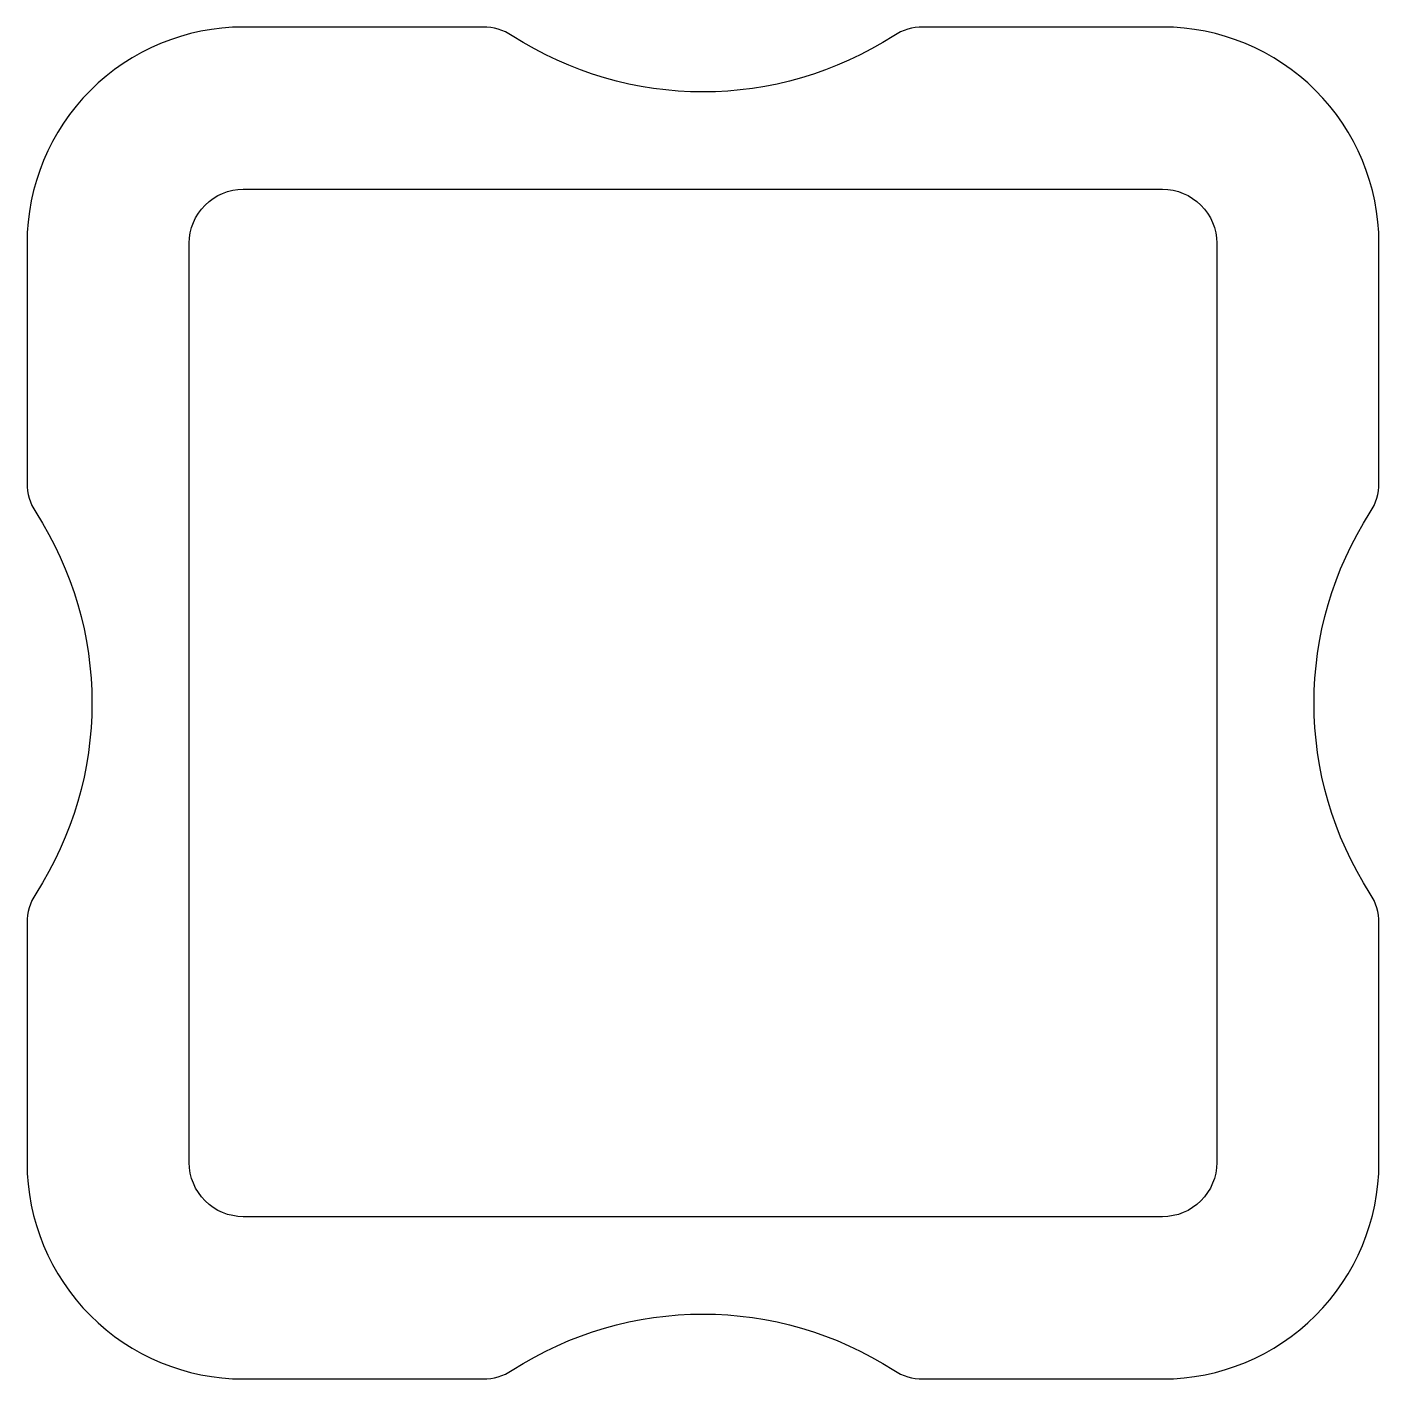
# Model space of a CAD drawing. Extents: x 163.5 to 188.5, y 212 to 237.
import ezdxf

# ---------------------------------------------------------------- set-up
doc = ezdxf.new("R2010")
doc.units = 0
doc.layers.get('0').update_dxf_attribs({"linetype": 'CONTINUOUS'})

msp = doc.modelspace()

# ---------------------------------------------------------------- linework, layer by layer
for points in [[(188.545, 216.003), (188.545, 220.433, 0.144369), (188.385, 220.976, -0.294884), (188.385, 228.029, 0.144369), (188.545, 228.572), (188.545, 233.003, 0.414214), (184.545, 237.003), (180.115, 237.003, 0.144369), (179.572, 236.843, -0.294884), (172.518, 236.843, 0.144369), (171.976, 237.003), (167.545, 237.003, 0.414214), (163.545, 233.003), (163.545, 228.572, 0.144369), (163.705, 228.029, -0.294884), (163.705, 220.976, 0.144369), (163.545, 220.433), (163.545, 216.003, 0.414214), (167.545, 212.003), (171.976, 212.003, 0.144369), (172.518, 212.163, -0.294884), (179.572, 212.163, 0.144369), (180.115, 212.003), (184.545, 212.003, 0.414214)], [(185.545, 216.003, -0.414214), (184.545, 215.003), (167.545, 215.003, -0.414214), (166.545, 216.003), (166.545, 233.003, -0.414214), (167.545, 234.003), (184.545, 234.003, -0.414214), (185.545, 233.003)]]:
    msp.add_lwpolyline(points, format="xyb", close=True)

doc.saveas('drawing.dxf')
